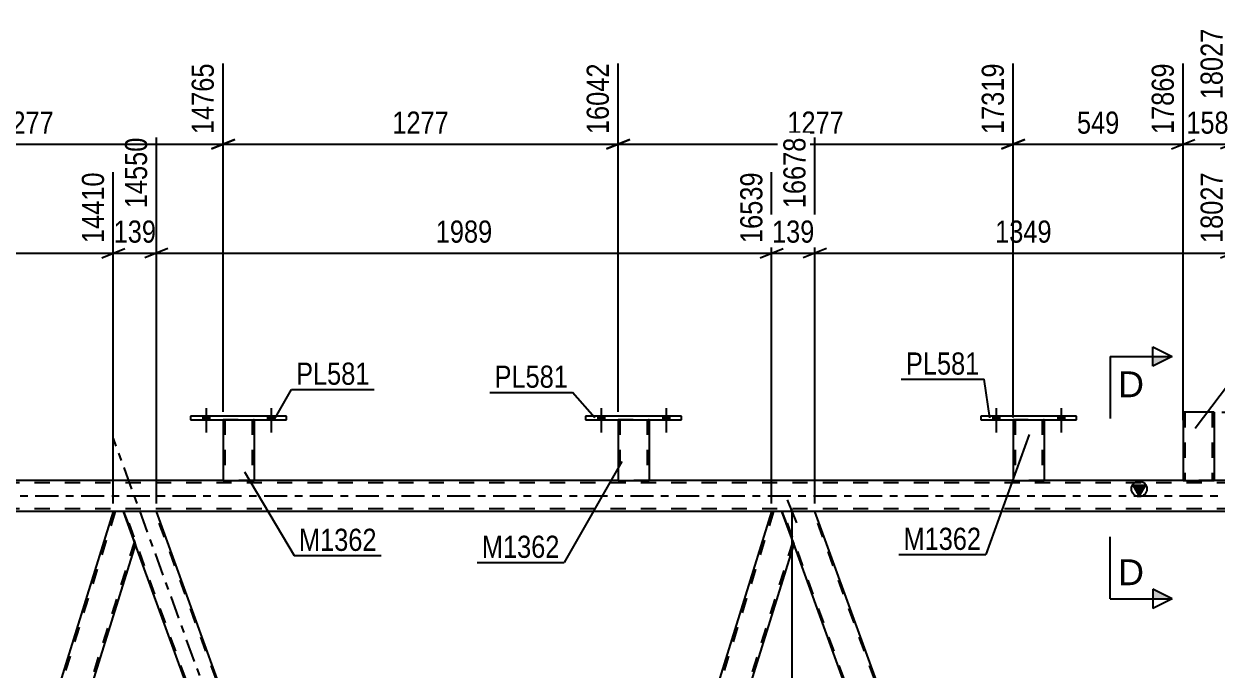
# Model space of a CAD drawing. Header units: millimetres. Extents: x 0 to 841, y 0 to 594.
# Drawn here: x 606.8 to 761.1, y 436.1 to 519.6 of the extents above; entities that cross this region are included whole.
import ezdxf

# ---------------------------------------------------------------- set-up
doc = ezdxf.new("R2010")
doc.units = ezdxf.units.MM
doc.linetypes.add('DXK_LINE_DOT2', pattern=[3.9198, 1.9599, -1.9599])
doc.linetypes.add('DXK_LINE_DOT3', pattern=[5.9187, 2.979, -0.9799, 0.9799, -0.9799])
doc.styles.add('Arial', font='ARIAL.TTF', dxfattribs={"height": 0.2})
doc.styles.add('Arial Narrow', font='ARIALN.TTF', dxfattribs={"height": 0.2})

# ---------------------------------------------------------------- blocks, each defined once
blk = doc.blocks.new('Part-814748510-3382 - 3016')
at = {"color": 2, "linetype": 'Continuous'}
for p, q in [((709.03, 456.64), (704.77, 456.64)), ((753.15, 335.42), (709.03, 456.64)), ((748.89, 335.42), (706.3, 452.44))]:
    blk.add_line(p, q, dxfattribs=at)
at = {"color": 7, "linetype": 'DXK_LINE_DOT2'}
for p, q in [((704.77, 456.64), (706.3, 452.44)), ((749.06, 335.42), (704.94, 456.64)), ((752.98, 335.42), (708.86, 456.64)), ((748.89, 335.42), (753.15, 335.42))]:
    blk.add_line(p, q, dxfattribs=at)
blk = doc.blocks.new('Part-814748510-3089 - 3016')
at = {"color": 7, "linetype": 'DXK_LINE_DOT2'}
for p, q in [((683.6, 468.49), (687.6, 468.49)), ((683.6, 468.48), (683.6, 468.49)), ((683.6, 468.49), (683.6, 468.48)), ((683.84, 468.49), (683.84, 460.64)), ((687.36, 468.49), (687.36, 460.64)), ((687.6, 468.49), (687.6, 468.48)), ((687.6, 468.48), (687.6, 468.49)), ((687.3, 460.64), (687.34, 460.64)), ((687.3, 460.64), (687.34, 460.64)), ((687.34, 460.64), (687.36, 460.64)), ((687.34, 460.64), (687.36, 460.64))]:
    blk.add_line(p, q, dxfattribs=at)
at = {"color": 2, "linetype": 'Continuous'}
for p, q in [((683.6, 468.48), (683.6, 460.64)), ((687.6, 468.48), (687.6, 460.64)), ((683.6, 460.64), (687.6, 460.64))]:
    blk.add_line(p, q, dxfattribs=at)
blk = doc.blocks.new('Bolt-814748510-3036 - 3016')
at = {"linetype": 'Continuous'}
for points in [[(629.88, 468.48), (630.76, 468.48), (630.76, 468.96), (629.88, 468.96)], [(638.28, 468.48), (639.16, 468.48), (639.16, 468.96), (638.28, 468.96)]]:
    blk.add_hatch(color=1, dxfattribs=at).paths.add_polyline_path(points)
at = {"color": 1, "linetype": 'Continuous'}
for p, q in [((630.32, 469.96), (630.32, 466.84)), ((638.72, 469.96), (638.72, 466.84)), ((629.88, 468.96), (629.88, 468.48)), ((630.76, 468.96), (630.76, 468.48)), ((638.28, 468.96), (638.28, 468.48)), ((639.16, 468.96), (639.16, 468.48))]:
    blk.add_line(p, q, dxfattribs=at)
blk = doc.blocks.new('Bolt-814748510-3505 - 3016')
at = {"linetype": 'Continuous'}
for points in [[(732.04, 468.48), (732.92, 468.48), (732.92, 468.96), (732.04, 468.96)], [(740.44, 468.48), (741.32, 468.48), (741.32, 468.96), (740.44, 468.96)]]:
    blk.add_hatch(color=1, dxfattribs=at).paths.add_polyline_path(points)
at = {"color": 1, "linetype": 'Continuous'}
for p, q in [((732.48, 469.96), (732.48, 466.84)), ((740.88, 469.96), (740.88, 466.84)), ((732.04, 468.96), (732.04, 468.48)), ((732.92, 468.96), (732.92, 468.48)), ((740.44, 468.96), (740.44, 468.48)), ((741.32, 468.96), (741.32, 468.48))]:
    blk.add_line(p, q, dxfattribs=at)
blk = doc.blocks.new('Part-814748510-3094 - 3016')
at = {"color": 2, "linetype": 'Continuous'}
for p, q in [((679.4, 468.96), (679.4, 468.48)), ((691.8, 468.96), (679.4, 468.96)), ((679.4, 468.48), (691.8, 468.48)), ((691.8, 468.48), (691.8, 468.96))]:
    blk.add_line(p, q, dxfattribs=at)
blk = doc.blocks.new('Part-814748510-3079 - 3016')
at = {"color": 7, "linetype": 'DXK_LINE_DOT2'}
for p, q in [((632.52, 468.49), (636.52, 468.49)), ((632.52, 468.48), (632.52, 468.49)), ((632.52, 468.49), (632.52, 468.48)), ((632.76, 468.49), (632.76, 460.64)), ((636.28, 468.49), (636.28, 460.64)), ((636.52, 468.49), (636.52, 468.48)), ((636.52, 468.48), (636.52, 468.49)), ((636.22, 460.64), (636.26, 460.64)), ((636.22, 460.64), (636.26, 460.64)), ((636.26, 460.64), (636.28, 460.64)), ((636.26, 460.64), (636.28, 460.64))]:
    blk.add_line(p, q, dxfattribs=at)
at = {"color": 2, "linetype": 'Continuous'}
for p, q in [((632.52, 468.48), (632.52, 460.64)), ((636.52, 468.48), (636.52, 460.64)), ((632.52, 460.64), (636.52, 460.64))]:
    blk.add_line(p, q, dxfattribs=at)
blk = doc.blocks.new('Part-814748510-3084 - 3016')
at = {"color": 2, "linetype": 'Continuous'}
for p, q in [((628.32, 468.96), (628.32, 468.48)), ((640.72, 468.96), (628.32, 468.96)), ((628.32, 468.48), (640.72, 468.48)), ((640.72, 468.48), (640.72, 468.96))]:
    blk.add_line(p, q, dxfattribs=at)
blk = doc.blocks.new('Part-814748510-3109 - 3016')
at = {"color": 7, "linetype": 'DXK_LINE_DOT2'}
for p, q in [((734.68, 468.49), (738.68, 468.49)), ((734.68, 468.48), (734.68, 468.49)), ((734.68, 468.49), (734.68, 468.48)), ((734.92, 468.49), (734.92, 460.64)), ((738.44, 468.49), (738.44, 460.64)), ((738.68, 468.49), (738.68, 468.48)), ((738.68, 468.48), (738.68, 468.49)), ((738.38, 460.64), (738.42, 460.64)), ((738.38, 460.64), (738.42, 460.64)), ((738.42, 460.64), (738.44, 460.64)), ((738.42, 460.64), (738.44, 460.64))]:
    blk.add_line(p, q, dxfattribs=at)
at = {"color": 2, "linetype": 'Continuous'}
for p, q in [((734.68, 468.48), (734.68, 460.64)), ((738.68, 468.48), (738.68, 460.64)), ((734.68, 460.64), (738.68, 460.64))]:
    blk.add_line(p, q, dxfattribs=at)
blk = doc.blocks.new('Bolt-814748510-3227 - 3016')
at = {"linetype": 'Continuous'}
for points in [[(629.88, 468.48), (630.76, 468.48), (630.76, 468.96), (629.88, 468.96)], [(638.28, 468.48), (639.16, 468.48), (639.16, 468.96), (638.28, 468.96)]]:
    blk.add_hatch(color=1, dxfattribs=at).paths.add_polyline_path(points)
at = {"color": 1, "linetype": 'Continuous'}
for p, q in [((630.32, 469.96), (630.32, 466.84)), ((638.72, 469.96), (638.72, 466.84)), ((629.88, 468.96), (629.88, 468.48)), ((630.76, 468.96), (630.76, 468.48)), ((638.28, 468.96), (638.28, 468.48)), ((639.16, 468.96), (639.16, 468.48))]:
    blk.add_line(p, q, dxfattribs=at)
blk = doc.blocks.new('Bolt-814748510-3228 - 3016')
at = {"linetype": 'Continuous'}
for points in [[(680.96, 468.48), (681.84, 468.48), (681.84, 468.96), (680.96, 468.96)], [(689.36, 468.48), (690.24, 468.48), (690.24, 468.96), (689.36, 468.96)]]:
    blk.add_hatch(color=1, dxfattribs=at).paths.add_polyline_path(points)
at = {"color": 1, "linetype": 'Continuous'}
for p, q in [((681.4, 469.96), (681.4, 466.84)), ((689.8, 469.96), (689.8, 466.84)), ((680.96, 468.96), (680.96, 468.48)), ((681.84, 468.96), (681.84, 468.48)), ((689.36, 468.96), (689.36, 468.48)), ((690.24, 468.96), (690.24, 468.48))]:
    blk.add_line(p, q, dxfattribs=at)
blk = doc.blocks.new('Bolt-814748510-3229 - 3016')
at = {"linetype": 'Continuous'}
for points in [[(680.96, 468.48), (681.84, 468.48), (681.84, 468.96), (680.96, 468.96)], [(689.36, 468.48), (690.24, 468.48), (690.24, 468.96), (689.36, 468.96)]]:
    blk.add_hatch(color=1, dxfattribs=at).paths.add_polyline_path(points)
at = {"color": 1, "linetype": 'Continuous'}
for p, q in [((681.4, 469.96), (681.4, 466.84)), ((689.8, 469.96), (689.8, 466.84)), ((680.96, 468.96), (680.96, 468.48)), ((681.84, 468.96), (681.84, 468.48)), ((689.36, 468.96), (689.36, 468.48)), ((690.24, 468.96), (690.24, 468.48))]:
    blk.add_line(p, q, dxfattribs=at)
blk = doc.blocks.new('Part-814748510-3259 - 3016')
at = {"color": 7, "linetype": 'DXK_LINE_DOT3'}
blk.add_line((669.31, 326.02), (618.35, 466.04), dxfattribs=at)
at = {"color": 2, "linetype": 'Continuous'}
for p, q in [((623.89, 456.64), (619.64, 456.64)), ((666.26, 340.24), (623.89, 456.64)), ((662.01, 340.24), (621.17, 452.44))]:
    blk.add_line(p, q, dxfattribs=at)
at = {"color": 7, "linetype": 'DXK_LINE_DOT2'}
for p, q in [((619.64, 456.64), (621.17, 452.44)), ((663.93, 335.42), (619.81, 456.64)), ((667.85, 335.42), (623.72, 456.64)), ((663.76, 335.42), (662.01, 340.24)), ((668.02, 335.42), (666.26, 340.24)), ((668.02, 335.42), (663.76, 335.42))]:
    blk.add_line(p, q, dxfattribs=at)
blk = doc.blocks.new('Part-814748510-3325 - 3016')
at = {"linetype": 'Continuous'}
blk.add_hatch(color=2, dxfattribs=at).paths.add_polyline_path([(750.98, 458.64), (750.18, 460.04), (751.78, 460.04)])
at = {"color": 7, "linetype": 'DXK_LINE_DOT2'}
for p, q in [((762.98, 460.32), (99.23, 460.32)), ((636.52, 460.64), (632.52, 460.64)), ((687.6, 460.64), (683.6, 460.64)), ((738.68, 460.64), (734.68, 460.64)), ((760.66, 460.64), (756.66, 460.64)), ((762.98, 456.96), (99.23, 456.96)), ((709.03, 456.64), (192.65, 456.64)), ((623.9, 456.64), (618.32, 456.64))]:
    blk.add_line(p, q, dxfattribs=at)
at = {"color": 2, "linetype": 'Continuous'}
for p, q in [((632.52, 460.64), (585.44, 460.64)), ((683.6, 460.64), (636.52, 460.64)), ((734.68, 460.64), (687.6, 460.64)), ((756.66, 460.64), (738.68, 460.64)), ((750.98, 458.64), (750.18, 460.04)), ((750.18, 460.04), (751.78, 460.04)), ((751.78, 460.04), (750.98, 458.64)), ((762.98, 460.64), (760.66, 460.64)), ((618.32, 456.64), (538.76, 456.64)), ((703.45, 456.64), (623.9, 456.64)), ((762.98, 456.64), (709.03, 456.64))]:
    blk.add_line(p, q, dxfattribs=at)
at = {"color": 7, "linetype": 'DXK_LINE_DOT3'}
blk.add_line((99.23, 458.64), (762.98, 458.64), dxfattribs=at)
at = {"color": 2, "linetype": 'Continuous'}
blk.add_circle((750.98, 459.54), 1, dxfattribs=at)
blk = doc.blocks.new('Part-814748510-3377 - 3016')
at = {"color": 2, "linetype": 'Continuous'}
for p, q in [((618.32, 456.64), (581.62, 338.89)), ((619.64, 456.64), (618.32, 456.64)), ((621.17, 452.44), (619.64, 456.64)), ((621.19, 452.39), (584.73, 335.42)), ((582.88, 335.42), (581.64, 338.84))]:
    blk.add_line(p, q, dxfattribs=at)
at = {"color": 7, "linetype": 'DXK_LINE_DOT2'}
for p, q in [((618.57, 456.64), (581.75, 338.52)), ((621.05, 452.76), (584.47, 335.42)), ((621.19, 452.39), (621.17, 452.44)), ((621.19, 452.39), (621.17, 452.44)), ((581.62, 338.89), (581.64, 338.84)), ((584.73, 335.42), (582.88, 335.42))]:
    blk.add_line(p, q, dxfattribs=at)
blk = doc.blocks.new('Part-814748510-3392 - 3016')
at = {"color": 7, "linetype": 'DXK_LINE_DOT2'}
for p, q in [((703.71, 456.64), (666.89, 338.52)), ((706.18, 452.76), (669.61, 335.42)), ((706.32, 452.39), (706.3, 452.44)), ((706.32, 452.39), (706.3, 452.44)), ((667.17, 340.24), (666.75, 338.89)), ((671.36, 340.24), (669.86, 335.42)), ((668.02, 335.42), (666.75, 338.89)), ((669.86, 335.42), (668.02, 335.42))]:
    blk.add_line(p, q, dxfattribs=at)
at = {"color": 2, "linetype": 'Continuous'}
for p, q in [((703.45, 456.64), (667.17, 340.24)), ((704.77, 456.64), (703.45, 456.64)), ((706.3, 452.44), (704.77, 456.64)), ((706.32, 452.39), (671.36, 340.24))]:
    blk.add_line(p, q, dxfattribs=at)
blk = doc.blocks.new('Part-814748510-3504 - 3016')
at = {"color": 2, "linetype": 'Continuous'}
for p, q in [((730.48, 468.96), (730.48, 468.48)), ((742.88, 468.96), (730.48, 468.96)), ((730.48, 468.48), (742.88, 468.48)), ((742.88, 468.48), (742.88, 468.96))]:
    blk.add_line(p, q, dxfattribs=at)
blk = doc.blocks.new('Bolt-814748510-3506 - 3016')
at = {"linetype": 'Continuous'}
for points in [[(732.04, 468.48), (732.92, 468.48), (732.92, 468.96), (732.04, 468.96)], [(740.44, 468.48), (741.32, 468.48), (741.32, 468.96), (740.44, 468.96)]]:
    blk.add_hatch(color=1, dxfattribs=at).paths.add_polyline_path(points)
at = {"color": 1, "linetype": 'Continuous'}
for p, q in [((732.48, 469.96), (732.48, 466.84)), ((740.88, 469.96), (740.88, 466.84)), ((732.04, 468.96), (732.04, 468.48)), ((732.92, 468.96), (732.92, 468.48)), ((740.44, 468.96), (740.44, 468.48)), ((741.32, 468.96), (741.32, 468.48))]:
    blk.add_line(p, q, dxfattribs=at)
blk = doc.blocks.new('Part-814748510-3511 - 3016')
at = {"color": 2, "linetype": 'Continuous'}
for p, q in [((756.66, 469.44), (756.66, 460.64)), ((760.66, 469.44), (756.66, 469.44)), ((760.66, 469.44), (760.66, 460.64)), ((756.66, 460.64), (760.66, 460.64))]:
    blk.add_line(p, q, dxfattribs=at)
at = {"color": 7, "linetype": 'DXK_LINE_DOT2'}
for p, q in [((756.9, 469.44), (756.9, 460.64)), ((760.35, 469.44), (760.36, 469.44)), ((760.36, 469.44), (760.4, 469.44)), ((760.4, 469.44), (760.42, 469.44)), ((760.42, 469.44), (760.42, 460.64)), ((760.4, 460.64), (760.36, 460.64)), ((760.4, 460.64), (760.36, 460.64)), ((760.42, 460.64), (760.4, 460.64)), ((760.4, 460.64), (760.42, 460.64))]:
    blk.add_line(p, q, dxfattribs=at)
blk = doc.blocks.new('StraightDimension-814748510-15441 - 3016')
at = {"color": 7, "linetype": 'Continuous'}
for p, q in [((683.6, 469.49), (683.6, 514.53)), ((734.68, 468.76), (734.68, 514.53)), ((685.1, 504.69), (682.1, 503.49)), ((733.18, 503.49), (736.18, 504.69)), ((683.6, 504.09), (734.68, 504.09))]:
    blk.add_line(p, q, dxfattribs=at)
at = {"color": 0, "linetype": 'Continuous'}
blk.add_wipeout([(734.08, 515.13), (729.88, 515.13), (729.88, 504.79), (734.08, 504.79)], dxfattribs=at)
at = {"color": 0}
blk.add_wipeout([(713.4, 504.84), (713.4, 509.04), (704.88, 509.04), (704.88, 504.84)], dxfattribs=at)
at = {"color": 3, "linetype": 'Continuous', "style": 'Arial Narrow'}
blk.add_text('17319', height=2.863, rotation=90.0002, dxfattribs=at).set_placement((733.48, 505.39))
at = {"color": 3, "style": 'Arial Narrow'}
blk.add_text('1277', height=2.863, dxfattribs=at).set_placement((705.48, 505.44))
blk = doc.blocks.new('StraightDimension-814748510-15442 - 3016')
at = {"color": 7, "linetype": 'Continuous'}
for p, q in [((632.52, 469.49), (632.52, 514.53)), ((683.6, 469.49), (683.6, 514.53)), ((634.02, 504.69), (631.02, 503.49)), ((682.1, 503.49), (685.1, 504.69)), ((632.52, 504.09), (683.6, 504.09))]:
    blk.add_line(p, q, dxfattribs=at)
at = {"color": 0, "linetype": 'Continuous'}
blk.add_wipeout([(683, 515.13), (678.8, 515.13), (678.8, 504.79), (683, 504.79)], dxfattribs=at)
at = {"color": 0}
blk.add_wipeout([(662.32, 504.84), (662.32, 509.04), (653.8, 509.04), (653.8, 504.84)], dxfattribs=at)
at = {"color": 3, "linetype": 'Continuous', "style": 'Arial Narrow'}
blk.add_text('16042', height=2.863, rotation=90.0002, dxfattribs=at).set_placement((682.4, 505.39))
at = {"color": 3, "style": 'Arial Narrow'}
blk.add_text('1277', height=2.863, dxfattribs=at).set_placement((654.4, 505.44))
blk = doc.blocks.new('StraightDimension-814748510-4262 - 3016')
at = {"color": 7, "linetype": 'Continuous'}
for p, q in [((623.89, 457.64), (623.89, 504.96)), ((618.32, 457.64), (618.32, 500.46)), ((616.82, 489.41), (619.82, 490.61)), ((618.32, 490.01), (623.89, 490.01)), ((625.39, 490.61), (622.39, 489.41))]:
    blk.add_line(p, q, dxfattribs=at)
at = {"color": 0}
blk.add_wipeout([(624.45, 490.76), (624.45, 494.96), (617.77, 494.96), (617.77, 490.76)], dxfattribs=at)
at = {"color": 3, "style": 'Arial Narrow'}
blk.add_text('139', height=2.863, dxfattribs=at).set_placement((618.37, 491.36))
at = {"color": 0, "linetype": 'Continuous'}
blk.add_wipeout([(623.29, 505.56), (619.09, 505.56), (619.09, 495.21), (623.29, 495.21)], dxfattribs=at)
at = {"color": 3, "linetype": 'Continuous', "style": 'Arial Narrow'}
blk.add_text('14550', height=2.863, rotation=90.0002, dxfattribs=at).set_placement((622.69, 495.81))
blk = doc.blocks.new('StraightDimension-814748510-4319 - 3016')
at = {"color": 7, "linetype": 'Continuous'}
for p, q in [((709.03, 457.64), (709.03, 504.96)), ((762.98, 461.64), (762.98, 500.46)), ((710.53, 490.61), (707.53, 489.41)), ((709.03, 490.01), (762.98, 490.01)), ((761.48, 489.41), (764.48, 490.61))]:
    blk.add_line(p, q, dxfattribs=at)
at = {"color": 0, "linetype": 'Continuous'}
blk.add_wipeout([(762.38, 501.06), (758.18, 501.06), (758.18, 490.71), (762.38, 490.71)], dxfattribs=at)
at = {"color": 0}
blk.add_wipeout([(740.26, 490.76), (740.26, 494.96), (731.75, 494.96), (731.75, 490.76)], dxfattribs=at)
at = {"color": 3, "linetype": 'Continuous', "style": 'Arial Narrow'}
blk.add_text('18027', height=2.863, rotation=90.0002, dxfattribs=at).set_placement((761.78, 491.31))
at = {"color": 3, "style": 'Arial Narrow'}
blk.add_text('1349', height=2.863, dxfattribs=at).set_placement((732.35, 491.36))
blk = doc.blocks.new('StraightDimension-814748510-4281 - 3016')
at = {"color": 7, "linetype": 'Continuous'}
for p, q in [((623.89, 457.64), (623.89, 504.96)), ((703.45, 457.64), (703.45, 500.46)), ((625.39, 490.61), (622.39, 489.41)), ((623.89, 490.01), (703.45, 490.01)), ((701.95, 489.41), (704.95, 490.61))]:
    blk.add_line(p, q, dxfattribs=at)
at = {"color": 0, "linetype": 'Continuous'}
blk.add_wipeout([(702.85, 501.06), (698.65, 501.06), (698.65, 490.71), (702.85, 490.71)], dxfattribs=at)
at = {"color": 0}
blk.add_wipeout([(667.93, 490.76), (667.93, 494.96), (659.42, 494.96), (659.42, 490.76)], dxfattribs=at)
at = {"color": 3, "linetype": 'Continuous', "style": 'Arial Narrow'}
blk.add_text('16539', height=2.863, rotation=90.0002, dxfattribs=at).set_placement((702.25, 491.31))
at = {"color": 3, "style": 'Arial Narrow'}
blk.add_text('1989', height=2.863, dxfattribs=at).set_placement((660.02, 491.36))
blk = doc.blocks.new('StraightDimension-814748510-15443 - 3016')
at = {"color": 7, "linetype": 'Continuous'}
for p, q in [((581.44, 469.49), (581.44, 514.53)), ((632.52, 469.49), (632.52, 514.53)), ((582.94, 504.69), (579.94, 503.49)), ((631.02, 503.49), (634.02, 504.69)), ((581.44, 504.09), (632.52, 504.09))]:
    blk.add_line(p, q, dxfattribs=at)
at = {"color": 0, "linetype": 'Continuous'}
blk.add_wipeout([(631.92, 515.13), (627.72, 515.13), (627.72, 504.79), (631.92, 504.79)], dxfattribs=at)
at = {"color": 0}
blk.add_wipeout([(611.23, 504.84), (611.23, 509.04), (602.72, 509.04), (602.72, 504.84)], dxfattribs=at)
at = {"color": 3, "linetype": 'Continuous', "style": 'Arial Narrow'}
blk.add_text('14765', height=2.863, rotation=90.0002, dxfattribs=at).set_placement((631.32, 505.39))
at = {"color": 3, "style": 'Arial Narrow'}
blk.add_text('1277', height=2.863, dxfattribs=at).set_placement((603.32, 505.44))
blk = doc.blocks.new('StraightDimension-814748510-4243 - 3016')
at = {"color": 7, "linetype": 'Continuous'}
for p, q in [((538.76, 457.64), (538.76, 504.96)), ((618.32, 457.64), (618.32, 500.46)), ((540.26, 490.61), (537.26, 489.41)), ((538.76, 490.01), (618.32, 490.01)), ((616.82, 489.41), (619.82, 490.61))]:
    blk.add_line(p, q, dxfattribs=at)
at = {"color": 0, "linetype": 'Continuous'}
blk.add_wipeout([(617.72, 501.06), (613.52, 501.06), (613.52, 490.71), (617.72, 490.71)], dxfattribs=at)
at = {"color": 0}
blk.add_wipeout([(582.8, 490.76), (582.8, 494.96), (574.28, 494.96), (574.28, 490.76)], dxfattribs=at)
at = {"color": 3, "linetype": 'Continuous', "style": 'Arial Narrow'}
blk.add_text('14410', height=2.863, rotation=90.0002, dxfattribs=at).set_placement((617.12, 491.31))
at = {"color": 3, "style": 'Arial Narrow'}
blk.add_text('1989', height=2.863, dxfattribs=at).set_placement((574.88, 491.36))
blk = doc.blocks.new('StraightDimension-814748510-4300 - 3016')
at = {"color": 7, "linetype": 'Continuous'}
for p, q in [((709.03, 457.64), (709.03, 504.96)), ((703.45, 457.64), (703.45, 500.46)), ((701.95, 489.41), (704.95, 490.61)), ((703.45, 490.01), (709.03, 490.01)), ((710.53, 490.61), (707.53, 489.41))]:
    blk.add_line(p, q, dxfattribs=at)
at = {"color": 0}
blk.add_wipeout([(709.58, 490.76), (709.58, 494.96), (702.9, 494.96), (702.9, 490.76)], dxfattribs=at)
at = {"color": 3, "style": 'Arial Narrow'}
blk.add_text('139', height=2.863, dxfattribs=at).set_placement((703.5, 491.36))
at = {"color": 0, "linetype": 'Continuous'}
blk.add_wipeout([(708.43, 505.56), (704.23, 505.56), (704.23, 495.21), (708.43, 495.21)], dxfattribs=at)
at = {"color": 3, "linetype": 'Continuous', "style": 'Arial Narrow'}
blk.add_text('16678', height=2.863, rotation=90.0002, dxfattribs=at).set_placement((707.83, 495.81))
blk = doc.blocks.new('StraightDimension-814748510-4539 - 3016')
at = {"color": 7, "linetype": 'Continuous'}
for p, q in [((706.69, 455.14), (705.49, 458.14)), ((719.05, 456.64), (703.24, 456.64)), ((706.09, 335.42), (706.09, 456.64)), ((705.49, 336.92), (706.69, 333.92)), ((723.73, 335.42), (703.24, 335.42))]:
    blk.add_line(p, q, dxfattribs=at)
at = {"color": 0}
blk.add_wipeout([(705.34, 400.29), (701.14, 400.29), (701.14, 391.78), (705.34, 391.78)], dxfattribs=at)
at = {"color": 3, "style": 'Arial Narrow'}
blk.add_text('3031', height=2.863, rotation=90.0002, dxfattribs=at).set_placement((704.74, 392.38))
blk = doc.blocks.new('StraightDimension-814748510-11932 - 3016')
at = {"color": 7, "linetype": 'Continuous'}
for p, q in [((812.61, 467.94), (811.41, 470.94)), ((761.66, 469.44), (814.41, 469.44)), ((812.01, 325.04), (812.01, 469.44)), ((811.41, 326.54), (812.61, 323.54)), ((675.5, 325.04), (814.41, 325.04))]:
    blk.add_line(p, q, dxfattribs=at)
at = {"color": 0}
blk.add_wipeout([(811.26, 401.5), (807.06, 401.5), (807.06, 392.98), (811.26, 392.98)], dxfattribs=at)
at = {"color": 3, "style": 'Arial Narrow'}
blk.add_text('3610', height=2.863, rotation=90.0002, dxfattribs=at).set_placement((810.66, 393.58))
blk = doc.blocks.new('StraightDimension-814748510-15439 - 3016')
at = {"color": 7, "linetype": 'Continuous'}
for p, q in [((762.98, 461.64), (762.98, 519.03)), ((756.66, 468.41), (756.66, 514.53)), ((755.16, 503.49), (758.16, 504.69)), ((764.48, 504.69), (761.48, 503.49)), ((756.66, 504.09), (762.98, 504.09))]:
    blk.add_line(p, q, dxfattribs=at)
at = {"color": 0}
blk.add_wipeout([(763.16, 504.84), (763.16, 509.04), (756.47, 509.04), (756.47, 504.84)], dxfattribs=at)
at = {"color": 3, "style": 'Arial Narrow'}
blk.add_text('158', height=2.863, dxfattribs=at).set_placement((757.07, 505.44))
at = {"color": 0, "linetype": 'Continuous'}
blk.add_wipeout([(762.38, 519.63), (758.18, 519.63), (758.18, 509.29), (762.38, 509.29)], dxfattribs=at)
at = {"color": 3, "linetype": 'Continuous', "style": 'Arial Narrow'}
blk.add_text('18027', height=2.863, rotation=90.0002, dxfattribs=at).set_placement((761.78, 509.89))
blk = doc.blocks.new('StraightDimension-814748510-15440 - 3016')
at = {"color": 7, "linetype": 'Continuous'}
for p, q in [((734.68, 468.76), (734.68, 514.53)), ((756.66, 468.41), (756.66, 514.53)), ((736.18, 504.69), (733.18, 503.49)), ((755.16, 503.49), (758.16, 504.69)), ((734.68, 504.09), (756.66, 504.09))]:
    blk.add_line(p, q, dxfattribs=at)
at = {"color": 0, "linetype": 'Continuous'}
blk.add_wipeout([(756.06, 515.13), (751.86, 515.13), (751.86, 504.79), (756.06, 504.79)], dxfattribs=at)
at = {"color": 0}
blk.add_wipeout([(749.01, 504.84), (749.01, 509.04), (742.33, 509.04), (742.33, 504.84)], dxfattribs=at)
at = {"color": 3, "linetype": 'Continuous', "style": 'Arial Narrow'}
blk.add_text('17869', height=2.863, rotation=90.0002, dxfattribs=at).set_placement((755.46, 505.39))
at = {"color": 3, "style": 'Arial Narrow'}
blk.add_text('549', height=2.863, dxfattribs=at).set_placement((742.93, 505.44))
blk = doc.blocks.new('Mark-814748510-3075 - 3016')
at = {"color": 0}
blk.add_wipeout([(652.38, 451.53), (652.38, 454.53), (642.33, 454.53), (642.33, 451.53)], dxfattribs=at)
blk.add_wipeout([(652.38, 451.53), (652.38, 454.53), (642.33, 454.53), (642.33, 451.53)], dxfattribs=at)
at = {"color": 30, "linetype": 'Continuous'}
for p, q in [((635.29, 461.75), (641.73, 450.93)), ((641.73, 450.93), (652.98, 450.93))]:
    blk.add_line(p, q, dxfattribs=at)
at = {"color": 3, "style": 'Arial Narrow'}
blk.add_text('M1362', height=2.863, dxfattribs=at).set_placement((642.33, 451.53))
blk = doc.blocks.new('Mark-814748510-3080 - 3016')
at = {"color": 0}
blk.add_wipeout([(651.46, 473), (651.46, 476), (641.96, 476), (641.96, 473)], dxfattribs=at)
blk.add_wipeout([(651.46, 473), (651.46, 476), (641.96, 476), (641.96, 473)], dxfattribs=at)
at = {"color": 30, "linetype": 'Continuous'}
for p, q in [((639.13, 468.48), (641.36, 472.4)), ((641.36, 472.4), (652.06, 472.4))]:
    blk.add_line(p, q, dxfattribs=at)
at = {"color": 3, "style": 'Arial Narrow'}
blk.add_text('PL581', height=2.863, dxfattribs=at).set_placement((641.96, 473))
blk = doc.blocks.new('Mark-814748510-3085 - 3016')
at = {"color": 0}
blk.add_wipeout([(676.03, 450.63), (676.03, 453.63), (665.98, 453.63), (665.98, 450.63)], dxfattribs=at)
blk.add_wipeout([(676.03, 450.63), (676.03, 453.63), (665.98, 453.63), (665.98, 450.63)], dxfattribs=at)
at = {"color": 30, "linetype": 'Continuous'}
for p in [(684.08, 463.1), (665.38, 450.03)]:
    blk.add_line(p, (676.63, 450.03), dxfattribs=at)
at = {"color": 3, "style": 'Arial Narrow'}
blk.add_text('M1362', height=2.863, dxfattribs=at).set_placement((665.98, 450.63))
blk = doc.blocks.new('Mark-814748510-3090 - 3016')
at = {"color": 0}
blk.add_wipeout([(677.12, 472.61), (677.12, 475.61), (667.62, 475.61), (667.62, 472.61)], dxfattribs=at)
blk.add_wipeout([(677.12, 472.61), (677.12, 475.61), (667.62, 475.61), (667.62, 472.61)], dxfattribs=at)
at = {"color": 30, "linetype": 'Continuous'}
for p in [(667.02, 472.01), (680.57, 468.74)]:
    blk.add_line(p, (677.72, 472.01), dxfattribs=at)
at = {"color": 3, "style": 'Arial Narrow'}
blk.add_text('PL581', height=2.863, dxfattribs=at).set_placement((667.62, 472.61))
blk = doc.blocks.new('Mark-814748510-3105 - 3016')
at = {"color": 0}
blk.add_wipeout([(730.56, 451.66), (730.56, 454.66), (720.5, 454.66), (720.5, 451.66)], dxfattribs=at)
blk.add_wipeout([(730.56, 451.66), (730.56, 454.66), (720.5, 454.66), (720.5, 451.66)], dxfattribs=at)
at = {"color": 30, "linetype": 'Continuous'}
for p in [(736.73, 466.59), (719.9, 451.06)]:
    blk.add_line(p, (731.16, 451.06), dxfattribs=at)
at = {"color": 3, "style": 'Arial Narrow'}
blk.add_text('M1362', height=2.863, dxfattribs=at).set_placement((720.5, 451.66))
blk = doc.blocks.new('Mark-814748510-3500 - 3016')
at = {"color": 0}
blk.add_wipeout([(730.32, 474.31), (730.32, 477.31), (720.82, 477.31), (720.82, 474.31)], dxfattribs=at)
blk.add_wipeout([(730.32, 474.31), (730.32, 477.31), (720.82, 477.31), (720.82, 474.31)], dxfattribs=at)
at = {"color": 30, "linetype": 'Continuous'}
for p in [(720.22, 473.71), (731.65, 468.74)]:
    blk.add_line(p, (730.92, 473.71), dxfattribs=at)
at = {"color": 3, "style": 'Arial Narrow'}
blk.add_text('PL581', height=2.863, dxfattribs=at).set_placement((720.82, 474.31))
blk = doc.blocks.new('Mark-814748510-3507 - 3016')
at = {"color": 0}
blk.add_wipeout([(777.41, 479.32), (777.41, 482.32), (767.36, 482.32), (767.36, 479.32)], dxfattribs=at)
blk.add_wipeout([(777.41, 479.32), (777.41, 482.32), (767.36, 482.32), (767.36, 479.32)], dxfattribs=at)
at = {"color": 30, "linetype": 'Continuous'}
for p, q in [((758.22, 467.38), (766.76, 478.72)), ((766.76, 478.72), (778.01, 478.72))]:
    blk.add_line(p, q, dxfattribs=at)
at = {"color": 3, "style": 'Arial Narrow'}
blk.add_text('M1450', height=2.863, dxfattribs=at).set_placement((767.36, 479.32))
blk = doc.blocks.new('SectionMark-814748510-4782 - 3016')
at = {"linetype": 'Continuous'}
for points in [[(752.73, 475.39), (752.73, 476.64), (755.23, 476.64)], [(752.73, 445.35), (752.73, 446.6), (755.23, 445.35)]]:
    blk.add_hatch(color=6, dxfattribs=at).paths.add_polyline_path(points)
at = {"color": 6, "linetype": 'Continuous'}
for p, q in [((752.73, 475.39), (752.73, 477.89)), ((752.73, 477.89), (755.23, 476.64)), ((747.23, 476.64), (747.23, 468.64)), ((747.23, 476.64), (755.23, 476.64)), ((755.23, 476.64), (752.73, 475.39)), ((747.23, 445.35), (747.23, 453.35)), ((755.23, 445.35), (752.73, 446.6)), ((752.73, 446.6), (752.73, 444.1)), ((747.23, 445.35), (755.23, 445.35)), ((755.23, 445.35), (752.73, 444.1))]:
    blk.add_line(p, q, dxfattribs=at)
at = {"color": 0, "linetype": 'Continuous'}
for points in [[(751.6, 471.39), (751.6, 474.89), (748.23, 474.89), (748.23, 471.39)], [(751.6, 447.1), (751.6, 450.6), (748.23, 450.6), (748.23, 447.1)]]:
    blk.add_wipeout(points, dxfattribs=at)
at = {"color": 3, "linetype": 'Continuous', "style": 'Arial'}
for p in [(748.23, 471.39), (748.23, 447.1)]:
    blk.add_text('D', height=3.34, dxfattribs=at).set_placement(p)

msp = doc.modelspace()

# ---------------------------------------------------------------- block references
for name in ['Bolt-814748510-3036 - 3016', 'Bolt-814748510-3227 - 3016', 'Bolt-814748510-3228 - 3016', 'Bolt-814748510-3229 - 3016', 'Bolt-814748510-3505 - 3016', 'Bolt-814748510-3506 - 3016', 'Part-814748510-3511 - 3016', 'Part-814748510-3084 - 3016', 'Part-814748510-3079 - 3016', 'Part-814748510-3094 - 3016', 'Part-814748510-3089 - 3016', 'Part-814748510-3504 - 3016', 'Part-814748510-3109 - 3016', 'Part-814748510-3259 - 3016', 'Part-814748510-3325 - 3016', 'Part-814748510-3377 - 3016', 'Part-814748510-3392 - 3016', 'Part-814748510-3382 - 3016']:
    msp.add_blockref(name, (0, 0))

# ---------------------------------------------------------------- next in the draw order: block references
for name in ['StraightDimension-814748510-15441 - 3016', 'StraightDimension-814748510-4262 - 3016']:
    msp.add_blockref(name, (0, 0))

# ---------------------------------------------------------------- next in the draw order: block references
for name in ['StraightDimension-814748510-15442 - 3016', 'StraightDimension-814748510-4319 - 3016']:
    msp.add_blockref(name, (0, 0))

# ---------------------------------------------------------------- next in the draw order: block references
msp.add_blockref('StraightDimension-814748510-4281 - 3016', (0, 0))

# ---------------------------------------------------------------- next in the draw order: block references
for name in ['StraightDimension-814748510-15443 - 3016', 'StraightDimension-814748510-4300 - 3016', 'Mark-814748510-3080 - 3016', 'Mark-814748510-3075 - 3016']:
    msp.add_blockref(name, (0, 0))

# ---------------------------------------------------------------- next in the draw order: block references
for name in ['StraightDimension-814748510-4243 - 3016', 'StraightDimension-814748510-4539 - 3016']:
    msp.add_blockref(name, (0, 0))

# ---------------------------------------------------------------- next in the draw order: block references
msp.add_blockref('StraightDimension-814748510-11932 - 3016', (0, 0))

# ---------------------------------------------------------------- next in the draw order: block references
for name in ['StraightDimension-814748510-15439 - 3016', 'Mark-814748510-3500 - 3016', 'Mark-814748510-3090 - 3016', 'Mark-814748510-3105 - 3016', 'Mark-814748510-3085 - 3016']:
    msp.add_blockref(name, (0, 0))

# ---------------------------------------------------------------- next in the draw order: block references
msp.add_blockref('StraightDimension-814748510-15440 - 3016', (0, 0))

# ---------------------------------------------------------------- next in the draw order: block references
for name in ['Mark-814748510-3507 - 3016', 'SectionMark-814748510-4782 - 3016']:
    msp.add_blockref(name, (0, 0))

doc.saveas('drawing.dxf')
